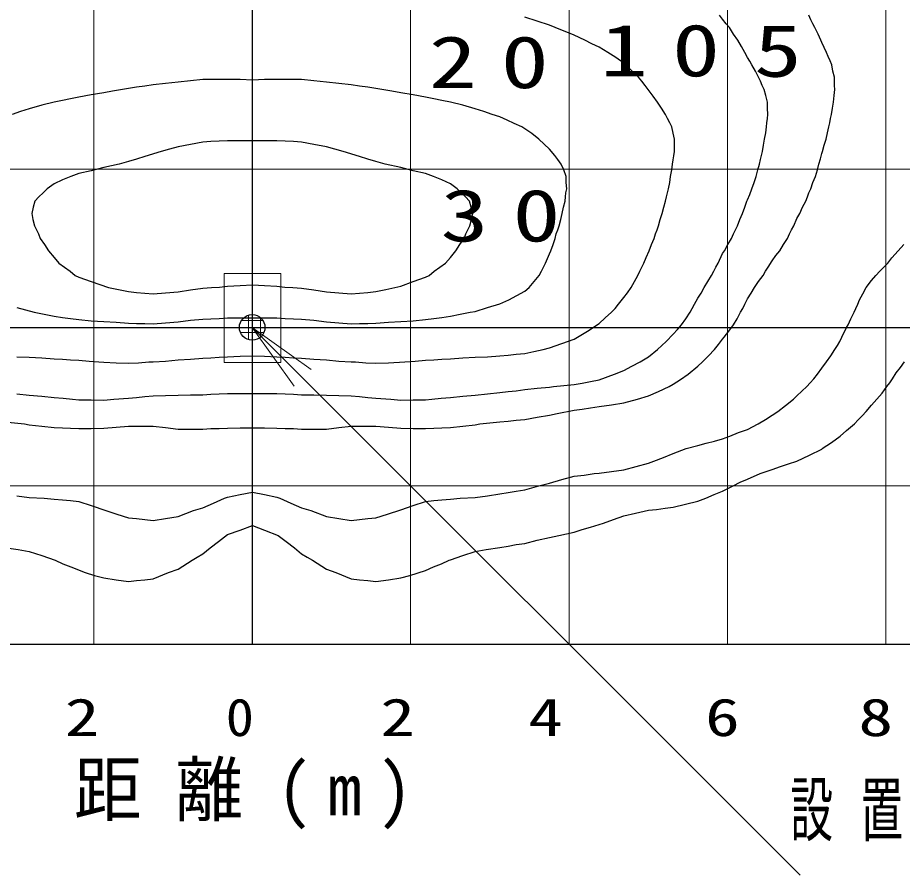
# Model space of a CAD drawing. Units: millimetres on the paper. Extents: x 895 to 1260, y 297 to 554.
# Drawn here: x 1173.79 to 1211.01, y 467.16 to 503.25 of the extents above; entities that cross this region are included whole.
import ezdxf
from ezdxf.enums import TextEntityAlignment as Align

# ---------------------------------------------------------------- set-up
doc = ezdxf.new("R2010")
doc.units = ezdxf.units.MM
doc.layers.add('1_300', color=7, linetype='Continuous', lineweight=13)
doc.styles.add('ＭＳ ゴシック', font='')
doc.styles.get('ＭＳ ゴシック').set_extended_font_data('MS Gothic')

# ---------------------------------------------------------------- blocks, each defined once
blk = doc.blocks.new('open_arrow')
at = {"color": 0, "linetype": 'Continuous', "lineweight": -2}
blk.add_lwpolyline([(7.5, 1.25), (0, 0), (7.5, -1.25)], dxfattribs=at)

msp = doc.modelspace()

# ---------------------------------------------------------------- linework, layer by layer
at = {"layer": '1_300', "color": 70}
for p, q in [((1176.987, 543.543), (1176.987, 476.884)), ((1190.319, 543.543), (1190.319, 476.884)), ((1196.985, 543.543), (1196.985, 476.884)), ((1203.651, 543.543), (1203.651, 476.884)), ((1210.316, 543.543), (1210.316, 476.884)), ((1136.992, 496.881), (1230.314, 496.881)), ((1136.992, 483.55), (1230.314, 483.55))]:
    msp.add_line(p, q, dxfattribs=at)
at = {"layer": '1_300', "color": 1, "lineweight": 25}
for p, q in [((1183.653, 543.543), (1183.653, 476.884)), ((1136.992, 490.215), (1230.314, 490.215))]:
    msp.add_line(p, q, dxfattribs=at)
at = {"layer": '1_300'}
for p, q in [((1183.5, 489.699), (1183.5, 490.732)), ((1184, 489.803), (1184, 490.628)), ((1183.195, 490.5), (1184.111, 490.5)), ((1183.159, 490), (1184.147, 490)), ((1183.653, 490.215), (1206.711, 467.157))]:
    msp.add_line(p, q, dxfattribs=at)
at = {"layer": '1_300', "color": 2, "lineweight": 25}
msp.add_line((1136.992, 476.884), (1230.314, 476.884), dxfattribs=at)
at = {"layer": '1_300', "color": 4, "lineweight": 25}
for points in [[(1173.232, 486.241), (1174.073, 486.156), (1174.275, 486.122), (1174.796, 486.055), (1175.318, 486.005), (1175.671, 485.987), (1176.008, 485.971), (1176.361, 485.954), (1176.883, 485.954), (1177.404, 485.971), (1177.927, 486.022), (1178.446, 486.055), (1178.784, 486.055), (1179.137, 486.055), (1179.489, 486.055), (1180.012, 486.005), (1180.533, 485.936), (1181.055, 485.936), (1181.576, 485.936), (1181.912, 485.954), (1182.266, 485.954), (1182.62, 485.971), (1183.141, 485.987), (1183.664, 485.987), (1184.167, 485.987), (1184.688, 485.971), (1185.042, 485.954), (1185.397, 485.954), (1185.732, 485.936), (1186.254, 485.936), (1186.775, 485.936), (1187.297, 486.005), (1187.818, 486.055), (1188.171, 486.055), (1188.525, 486.055), (1188.86, 486.055), (1189.382, 486.022), (1189.904, 485.971), (1190.425, 485.954), (1190.947, 485.954), (1191.301, 485.971), (1191.636, 485.987), (1191.991, 486.005), (1192.512, 486.055), (1193.034, 486.122), (1193.234, 486.156), (1194.077, 486.241), (1194.429, 486.274), (1194.767, 486.306), (1195.119, 486.342), (1195.641, 486.441), (1196.162, 486.527), (1196.483, 486.593), (1197.205, 486.728), (1197.543, 486.779), (1197.895, 486.829), (1198.248, 486.88), (1198.771, 486.963), (1199.292, 487.048), (1199.864, 487.2), (1200.334, 487.334), (1200.756, 487.519), (1201.193, 487.722), (1201.361, 487.821), (1201.681, 488.024), (1202.001, 488.242), (1202.404, 488.579), (1202.605, 488.765), (1202.858, 489.016), (1203.11, 489.285), (1203.28, 489.503), (1203.447, 489.724), (1203.515, 489.807), (1203.716, 490.059), (1203.901, 490.328), (1204.053, 490.581), (1204.203, 490.85), (1204.305, 491.018), (1204.389, 491.188), (1204.491, 491.422), (1204.642, 491.657), (1204.794, 491.893), (1204.961, 492.145), (1205.147, 492.399), (1205.248, 492.583), (1205.365, 492.751), (1205.532, 493.02), (1205.685, 493.238), (1205.853, 493.441), (1206.005, 493.71), (1206.172, 493.964), (1206.256, 494.148), (1206.342, 494.316), (1206.441, 494.484), (1206.576, 494.804), (1206.694, 495.006), (1206.812, 495.275), (1206.946, 495.529), (1207.015, 495.714), (1207.081, 495.881), (1207.165, 496.049), (1207.249, 496.318), (1207.35, 496.571), (1207.434, 496.84), (1207.501, 497.092), (1207.569, 497.311), (1207.619, 497.531), (1207.653, 497.614), (1207.72, 497.883), (1207.803, 498.135), (1207.855, 498.404), (1207.922, 498.658), (1207.956, 498.825), (1207.989, 499.01), (1208.022, 499.18), (1208.072, 499.449), (1208.108, 499.7), (1208.141, 499.969), (1208.174, 500.223), (1208.158, 500.391), (1208.158, 500.575), (1208.158, 500.743), (1208.091, 500.996), (1208.039, 501.265), (1207.974, 501.433), (1207.889, 501.618), (1207.822, 501.786), (1207.619, 502.207), (1207.586, 502.308), (1207.468, 502.561), (1207.334, 502.83), (1207.249, 502.998), (1207.165, 503.166), (1207.081, 503.351)], [(1173.753, 487.418), (1174.275, 487.367), (1174.796, 487.317), (1175.318, 487.267), (1175.704, 487.232), (1176.092, 487.2), (1176.361, 487.166), (1176.883, 487.166), (1177.404, 487.149), (1177.825, 487.2), (1178.446, 487.232), (1178.784, 487.267), (1179.137, 487.301), (1179.489, 487.334), (1180.012, 487.351), (1180.533, 487.367), (1181.055, 487.384), (1181.576, 487.384), (1181.912, 487.4), (1182.266, 487.418), (1182.62, 487.435), (1183.141, 487.435), (1183.664, 487.435), (1184.167, 487.435), (1184.688, 487.435), (1185.042, 487.418), (1185.397, 487.4), (1185.732, 487.384), (1186.254, 487.384), (1186.775, 487.367), (1187.297, 487.351), (1187.818, 487.334), (1188.171, 487.301), (1188.525, 487.267), (1188.86, 487.232), (1189.484, 487.2), (1189.904, 487.149), (1190.425, 487.166), (1190.947, 487.166), (1191.217, 487.2), (1191.603, 487.232), (1191.991, 487.267), (1192.512, 487.317), (1193.034, 487.367), (1193.555, 487.418), (1194.077, 487.469), (1194.429, 487.519), (1194.767, 487.552), (1195.119, 487.603), (1195.641, 487.653), (1196.162, 487.704), (1196.33, 487.722), (1197.205, 487.806), (1197.543, 487.872), (1197.895, 487.94), (1198.248, 488.007), (1198.905, 488.242), (1199.292, 488.395), (1199.628, 488.579), (1199.981, 488.765), (1200.334, 488.983), (1200.704, 489.285), (1200.89, 489.455), (1201.075, 489.622), (1201.361, 489.924), (1201.547, 490.128), (1201.714, 490.328), (1201.899, 490.581), (1202.085, 490.85), (1202.168, 491.018), (1202.27, 491.188), (1202.404, 491.439), (1202.539, 491.657), (1202.673, 491.893), (1202.825, 492.145), (1202.975, 492.399), (1203.077, 492.583), (1203.161, 492.751), (1203.261, 492.921), (1203.447, 493.324), (1203.53, 493.441), (1203.665, 493.71), (1203.818, 493.964), (1203.901, 494.148), (1203.985, 494.316), (1204.068, 494.484), (1204.17, 494.753), (1204.289, 495.006), (1204.389, 495.275), (1204.472, 495.529), (1204.491, 495.578), (1204.591, 495.813), (1204.675, 496.049), (1204.777, 496.318), (1204.86, 496.571), (1204.927, 496.84), (1204.994, 497.092), (1205.046, 497.277), (1205.079, 497.447), (1205.129, 497.614), (1205.163, 497.883), (1205.213, 498.135), (1205.263, 498.404), (1205.298, 498.658), (1205.315, 498.825), (1205.332, 499.01), (1205.348, 499.18), (1205.332, 499.449), (1205.332, 499.7), (1205.263, 499.969), (1205.197, 500.223), (1205.112, 500.391), (1205.046, 500.575), (1204.961, 500.743), (1204.827, 500.996), (1204.675, 501.265), (1204.591, 501.416), (1204.491, 501.568), (1204.389, 501.786), (1204.239, 502.039), (1204.087, 502.308), (1203.901, 502.561), (1203.733, 502.83), (1203.599, 502.998), (1203.447, 503.184), (1203.313, 503.351)], [(1173.753, 488.983), (1174.275, 488.965), (1174.796, 488.933), (1175.318, 488.899), (1175.671, 488.882), (1176.008, 488.848), (1176.361, 488.831), (1176.798, 488.798), (1177.404, 488.747), (1177.927, 488.73), (1178.446, 488.714), (1178.868, 488.73), (1179.305, 488.765), (1179.489, 488.765), (1180.012, 488.798), (1180.533, 488.848), (1181.055, 488.882), (1181.576, 488.915), (1181.912, 488.933), (1182.266, 488.965), (1182.62, 488.983), (1183.141, 489), (1183.664, 489.016), (1184.167, 489), (1184.688, 488.983), (1185.042, 488.965), (1185.397, 488.933), (1185.732, 488.915), (1186.254, 488.882), (1186.775, 488.848), (1187.297, 488.798), (1187.818, 488.765), (1188.003, 488.765), (1188.44, 488.73), (1188.86, 488.714), (1189.382, 488.73), (1190.073, 488.765), (1190.51, 488.798), (1190.947, 488.831), (1191.301, 488.848), (1191.636, 488.882), (1191.991, 488.899), (1192.512, 488.933), (1193.034, 488.965), (1193.555, 488.983), (1194.077, 489.016), (1194.429, 489.05), (1194.767, 489.084), (1195.119, 489.117), (1195.505, 489.202), (1195.893, 489.285), (1196.162, 489.353), (1196.684, 489.538), (1197.205, 489.724), (1197.34, 489.807), (1197.761, 490.059), (1198.248, 490.379), (1198.502, 490.615), (1198.771, 490.85), (1198.922, 491.018), (1199.073, 491.188), (1199.292, 491.473), (1199.443, 491.675), (1199.595, 491.893), (1199.745, 492.145), (1199.88, 492.399), (1199.964, 492.583), (1200.049, 492.751), (1200.133, 492.921), (1200.235, 493.155), (1200.352, 493.441), (1200.452, 493.71), (1200.57, 493.964), (1200.621, 494.148), (1200.688, 494.316), (1200.756, 494.484), (1200.823, 494.753), (1200.907, 495.006), (1200.973, 495.275), (1201.042, 495.529), (1201.092, 495.714), (1201.125, 495.881), (1201.176, 496.049), (1201.226, 496.318), (1201.259, 496.571), (1201.311, 496.84), (1201.344, 497.092), (1201.361, 497.262), (1201.394, 497.429), (1201.428, 497.614), (1201.428, 497.883), (1201.428, 498.135), (1201.361, 498.389), (1201.311, 498.658), (1201.226, 498.825), (1201.125, 499.01), (1201.042, 499.18), (1200.872, 499.449), (1200.704, 499.7), (1200.52, 499.954), (1200.318, 500.223), (1200.183, 500.391), (1200.049, 500.575), (1199.914, 500.743), (1199.645, 500.996), (1199.376, 501.265), (1199.292, 501.332), (1198.955, 501.568), (1198.619, 501.786), (1198.248, 502.006), (1197.946, 502.156), (1197.643, 502.308), (1197.205, 502.51), (1196.398, 502.83), (1196.162, 502.931), (1195.641, 503.1), (1195.119, 503.267)], [(1173.753, 491.052), (1174.477, 490.85), (1174.897, 490.767), (1175.318, 490.682), (1175.671, 490.632), (1176.008, 490.597), (1176.361, 490.548), (1176.883, 490.498), (1177.404, 490.463), (1177.927, 490.429), (1178.446, 490.397), (1178.784, 490.379), (1179.137, 490.379), (1179.489, 490.363), (1180.012, 490.412), (1180.533, 490.447), (1181.055, 490.514), (1181.576, 490.564), (1181.912, 490.581), (1182.266, 490.597), (1182.62, 490.615), (1183.141, 490.615), (1183.664, 490.615), (1184.167, 490.615), (1184.688, 490.615), (1185.042, 490.597), (1185.397, 490.581), (1185.732, 490.564), (1186.254, 490.514), (1186.775, 490.447), (1187.297, 490.412), (1187.818, 490.363), (1188.171, 490.379), (1188.525, 490.379), (1188.86, 490.397), (1189.382, 490.429), (1189.904, 490.463), (1190.425, 490.498), (1190.947, 490.548), (1191.301, 490.597), (1191.636, 490.632), (1191.991, 490.682), (1192.41, 490.767), (1192.831, 490.85), (1193.034, 490.884), (1193.555, 491.052), (1194.077, 491.204), (1194.446, 491.373), (1194.783, 491.556), (1195.119, 491.742), (1195.305, 491.893), (1195.522, 492.145), (1195.726, 492.399), (1195.827, 492.583), (1195.91, 492.751), (1195.995, 492.921), (1196.162, 493.307), (1196.214, 493.441), (1196.314, 493.71), (1196.398, 493.964), (1196.448, 494.148), (1196.516, 494.316), (1196.566, 494.484), (1196.634, 494.753), (1196.7, 495.006), (1196.752, 495.275), (1196.819, 495.529), (1196.835, 495.714), (1196.852, 495.881), (1196.886, 496.049), (1196.868, 496.318), (1196.868, 496.571), (1196.769, 496.84), (1196.65, 497.092), (1196.516, 497.277), (1196.381, 497.447), (1196.162, 497.716), (1195.945, 497.934), (1195.708, 498.135), (1195.422, 498.371), (1195, 498.658), (1194.682, 498.792), (1194.379, 498.943), (1194.077, 499.078), (1193.757, 499.18), (1193.404, 499.297), (1193.034, 499.414), (1192.512, 499.566), (1191.991, 499.7), (1191.636, 499.768), (1191.301, 499.835), (1190.947, 499.903), (1190.425, 500.004), (1189.904, 500.088), (1189.535, 500.154), (1188.86, 500.273), (1188.525, 500.322), (1188.171, 500.373), (1187.818, 500.423), (1187.297, 500.474), (1186.775, 500.542), (1186.254, 500.591), (1185.732, 500.644), (1185.397, 500.644), (1185.042, 500.644), (1184.688, 500.644), (1184.167, 500.644), (1183.664, 500.626), (1183.141, 500.644), (1182.62, 500.644), (1182.266, 500.644), (1181.912, 500.644), (1181.576, 500.644), (1181.055, 500.591), (1180.533, 500.542), (1180.012, 500.474), (1179.489, 500.423), (1179.137, 500.373), (1178.784, 500.322), (1178.446, 500.273), (1177.774, 500.154), (1177.404, 500.088), (1176.883, 500.004), (1176.361, 499.903), (1176.008, 499.835), (1175.671, 499.768), (1175.318, 499.7), (1174.796, 499.566), (1174.275, 499.414), (1173.904, 499.297), (1173.552, 499.18)], [(1173.753, 483.127), (1174.275, 483.059), (1174.897, 483.026), (1175.318, 482.993), (1175.671, 482.959), (1176.008, 482.925), (1176.361, 482.892), (1176.883, 482.724), (1177.488, 482.506), (1177.96, 482.353), (1178.446, 482.201), (1178.784, 482.168), (1179.137, 482.135), (1179.489, 482.084), (1180.012, 482.168), (1180.533, 482.252), (1181.189, 482.506), (1181.576, 482.623), (1182.03, 482.825), (1182.485, 483.026), (1182.62, 483.077), (1183.141, 483.178), (1183.664, 483.279), (1184.167, 483.178), (1184.688, 483.077), (1184.823, 483.026), (1185.278, 482.825), (1185.732, 482.623), (1186.119, 482.506), (1186.775, 482.252), (1187.297, 482.168), (1187.818, 482.084), (1188.171, 482.135), (1188.525, 482.168), (1188.86, 482.201), (1189.349, 482.353), (1189.904, 482.539), (1190.425, 482.724), (1190.947, 482.892), (1191.301, 482.925), (1191.636, 482.959), (1191.991, 482.993), (1192.41, 483.026), (1193.034, 483.059), (1193.555, 483.127), (1194.077, 483.212), (1194.429, 483.262), (1194.767, 483.329), (1195.119, 483.38), (1195.708, 483.548), (1196.162, 483.665), (1196.684, 483.817), (1197.205, 483.952), (1197.626, 484.003), (1198.047, 484.069), (1198.248, 484.086), (1198.771, 484.153), (1199.292, 484.221), (1199.814, 484.355), (1200.334, 484.508), (1200.554, 484.591), (1200.957, 484.743), (1201.361, 484.911), (1201.916, 485.113), (1202.404, 485.246), (1202.758, 485.348), (1203.11, 485.432), (1203.447, 485.533), (1203.749, 485.634), (1204.12, 485.786), (1204.491, 485.92), (1204.944, 486.156), (1205.248, 486.342), (1205.532, 486.527), (1205.768, 486.677), (1206.089, 486.931), (1206.425, 487.2), (1206.576, 487.334), (1206.996, 487.722), (1207.131, 487.889), (1207.284, 488.057), (1207.434, 488.242), (1207.619, 488.494), (1207.822, 488.765), (1208.007, 489.016), (1208.174, 489.285), (1208.276, 489.455), (1208.377, 489.622), (1208.46, 489.807), (1208.662, 490.211), (1208.729, 490.328), (1208.847, 490.581), (1208.981, 490.85), (1209.05, 491.018), (1209.133, 491.188), (1209.201, 491.373), (1209.352, 491.624), (1209.486, 491.893), (1209.706, 492.195), (1209.891, 492.399), (1210.059, 492.583), (1210.227, 492.751), (1210.395, 492.921), (1210.564, 493.139), (1210.833, 493.441), (1211.069, 493.71)], [(1173.316, 480.941), (1173.804, 480.872), (1174.275, 480.788), (1174.796, 480.621), (1175.368, 480.418), (1175.689, 480.268), (1176.024, 480.133), (1176.63, 479.897), (1177.018, 479.778), (1177.404, 479.677), (1177.927, 479.594), (1178.446, 479.527), (1178.784, 479.56), (1179.137, 479.594), (1179.489, 479.628), (1180.129, 479.897), (1180.533, 480.047), (1181.121, 480.418), (1181.341, 480.553), (1181.576, 480.687), (1181.879, 480.941), (1182.233, 481.21), (1182.62, 481.495), (1183.141, 481.681), (1183.664, 481.882), (1184.167, 481.681), (1184.74, 481.463), (1185.076, 481.21), (1185.429, 480.941), (1185.732, 480.687), (1185.968, 480.553), (1186.185, 480.418), (1186.775, 480.047), (1187.178, 479.897), (1187.818, 479.628), (1188.171, 479.594), (1188.525, 479.56), (1188.86, 479.527), (1189.382, 479.594), (1189.904, 479.677), (1190.291, 479.778), (1190.947, 479.981), (1191.284, 480.133), (1191.62, 480.268), (1191.941, 480.418), (1191.991, 480.435), (1192.512, 480.621), (1193.034, 480.788), (1193.503, 480.872), (1194.077, 480.956), (1194.429, 481.008), (1194.767, 481.075), (1195.119, 481.125), (1195.641, 481.26), (1196.162, 481.377), (1196.55, 481.463), (1197.205, 481.596), (1197.543, 481.714), (1197.895, 481.815), (1198.433, 481.983), (1198.854, 482.135), (1199.292, 482.286), (1199.78, 482.404), (1200.334, 482.521), (1200.671, 482.556), (1201.025, 482.605), (1201.361, 482.656), (1201.882, 482.775), (1202.404, 482.909), (1202.742, 483.026), (1203.094, 483.178), (1203.447, 483.329), (1203.885, 483.548), (1204.187, 483.699), (1204.491, 483.835), (1205.029, 484.069), (1205.532, 484.239), (1205.887, 484.355), (1206.223, 484.474), (1206.576, 484.591), (1207.098, 484.843), (1207.619, 485.096), (1207.636, 485.113), (1208.022, 485.365), (1208.393, 485.634), (1208.662, 485.87), (1208.998, 486.156), (1209.151, 486.324), (1209.319, 486.492), (1209.486, 486.677), (1209.706, 486.947), (1209.94, 487.2), (1210.16, 487.451), (1210.362, 487.722), (1210.481, 487.889), (1210.597, 488.057), (1210.75, 488.31), (1210.934, 488.529), (1211.102, 488.765)]]:
    msp.add_lwpolyline(points, dxfattribs=at)
msp.add_lwpolyline([(1174.577, 494.316), (1174.661, 494.148), (1174.73, 493.964), (1174.914, 493.71), (1175.082, 493.441), (1175.318, 493.155), (1175.519, 492.921), (1175.755, 492.751), (1175.991, 492.583), (1176.21, 492.399), (1176.361, 492.33), (1176.883, 492.145), (1177.606, 491.893), (1178.026, 491.809), (1178.446, 491.726), (1178.784, 491.691), (1179.137, 491.657), (1179.489, 491.624), (1180.012, 491.675), (1180.533, 491.708), (1181.055, 491.792), (1181.576, 491.86), (1181.946, 491.893), (1182.283, 491.911), (1182.62, 491.944), (1183.141, 491.977), (1183.664, 492.012), (1184.167, 491.977), (1184.688, 491.944), (1185.026, 491.911), (1185.361, 491.893), (1185.732, 491.86), (1186.254, 491.792), (1186.775, 491.708), (1187.297, 491.675), (1187.818, 491.624), (1188.171, 491.657), (1188.525, 491.691), (1188.86, 491.726), (1189.282, 491.809), (1189.904, 491.944), (1190.425, 492.145), (1190.947, 492.33), (1191.098, 492.399), (1191.317, 492.583), (1191.553, 492.751), (1191.788, 492.921), (1191.991, 493.155), (1192.227, 493.441), (1192.394, 493.71), (1192.579, 493.964), (1192.646, 494.148), (1192.729, 494.316), (1192.814, 494.484), (1192.882, 494.753), (1192.932, 495.006), (1192.866, 495.275), (1192.798, 495.529), (1192.63, 495.714), (1192.444, 495.881), (1192.276, 496.049), (1191.991, 496.252), (1191.636, 496.419), (1191.284, 496.571), (1190.947, 496.688), (1190.425, 496.807), (1189.904, 496.941), (1189.247, 497.092), (1188.86, 497.194), (1188.525, 497.295), (1188.171, 497.412), (1187.482, 497.614), (1187.127, 497.716), (1186.775, 497.815), (1186.254, 497.917), (1185.732, 498.018), (1185.397, 498.035), (1185.042, 498.051), (1184.688, 498.069), (1184.167, 498.069), (1183.664, 498.069), (1183.141, 498.069), (1182.62, 498.069), (1182.266, 498.051), (1181.912, 498.035), (1181.576, 498.018), (1181.055, 497.917), (1180.533, 497.815), (1180.179, 497.716), (1179.827, 497.614), (1179.137, 497.412), (1178.784, 497.295), (1178.446, 497.194), (1178.061, 497.092), (1177.404, 496.941), (1176.883, 496.807), (1176.361, 496.688), (1176.024, 496.571), (1175.671, 496.419), (1175.318, 496.252), (1175.032, 496.049), (1174.864, 495.881), (1174.678, 495.714), (1174.511, 495.529), (1174.442, 495.275), (1174.376, 495.006), (1174.427, 494.753), (1174.494, 494.484)], close=True, dxfattribs=at)
at = {"layer": '1_300', "color": 24}
msp.add_lwpolyline([(1184.854, 488.743), (1182.47, 488.743), (1182.47, 492.486), (1184.854, 492.486)], close=True, dxfattribs=at)
at = {"layer": '1_300', "color": 2, "lineweight": 25}
msp.add_circle((1183.653, 490.215), 0.539, dxfattribs=at)

# ---------------------------------------------------------------- block references
at = {"layer": '1_300', "xscale": 0.4, "yscale": 0.4, "rotation": 315}
msp.add_blockref('open_arrow', (1183.653, 490.215), dxfattribs=at)

# ---------------------------------------------------------------- texts
at = {"layer": '1_300', "style": 'ＭＳ ゴシック', "width": 1.35}
msp.add_text('5', height=2.199, dxfattribs=at).set_placement((1204.765, 501.862), align=Align.MIDDLE_LEFT)
at = {"layer": '1_300', "style": 'ＭＳ ゴシック'}
for s, width, p in [('2', 1.35, (1175.766, 472.54)), ('0', 1.1, (1182.54, 472.54)), ('2', 1.35, (1189.045, 472.54)), ('6', 1.35, (1202.711, 472.54)), ('8', 1.35, (1209.163, 472.54)), ('4', 1.35, (1195.271, 472.54))]:
    msp.add_text(s, height=1.587, dxfattribs=dict(at, width=width)).set_placement(p, align=Align.BOTTOM_LEFT)
at = {"layer": '1_300', "char_height": 2.199, "attachment_point": 4, "style": 'ＭＳ ゴシック'}
for s, insert in [('\\T1.5;\\W1.35;10', (1198.29, 501.862)), ('\\T1.5;\\W1.35;20', (1191.084, 501.366)), ('\\T1.5;\\W1.35;30', (1191.577, 494.912)), ('\\T1.5;\\W0.95;距離(m)', (1176.153, 470.482)), ('\\T1.64;\\W0.6;設置位置', (1206.295, 469.807))]:
    msp.add_mtext(s, dxfattribs=dict(at, insert=insert))

doc.saveas('drawing.dxf')
